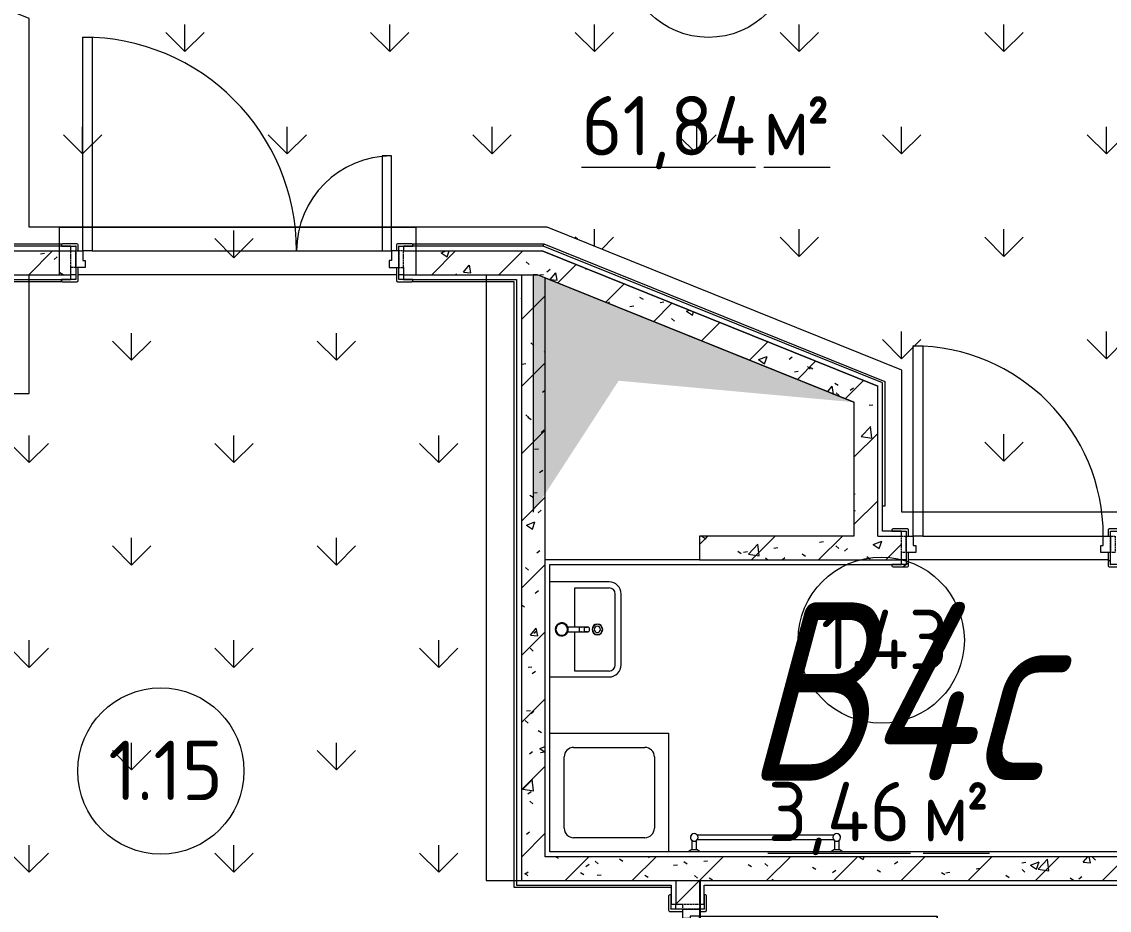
# Model space of a CAD drawing. Header units: millimetres. Extents: x -584918 to 2941280, y 3000189 to 4229862.
# Drawn here: x -426739 to -422160, y 3676099 to 3679839 of the extents above; entities that cross this region are included whole.
import ezdxf

# ---------------------------------------------------------------- set-up
doc = ezdxf.new("R2010")
doc.units = ezdxf.units.MM
doc.linetypes.add('ASVP_Невидимые', pattern=[5, 3, -2])
for name, color, linetype, lineweight in [('Двери', 7, 'Continuous', 0), ('Линии', 7, 'Continuous', 0), ('Марки помещений', 7, 'Continuous', 0), ('Обобщенные модели', 7, 'Continuous', 0), ('Перекрытие', 7, 'Continuous', 0), ('Сантехника', 7, 'Continuous', 0), ('Стены внутренние', 7, 'Continuous', 0), ('Стены несущие', 7, 'Continuous', 0), ('Стены отделка', 7, 'Continuous', 0), ('Узлы', 7, 'Continuous', 0), ('экспертиза ДУ категории', 1, 'Continuous', 0), ('экспертиза условные обозначения', 1, 'Continuous', 0)]:
    doc.layers.add(name, color=color, linetype=linetype, lineweight=lineweight)
doc.styles.add('GOST Common_2', font='', dxfattribs={"height": 500})
doc.styles.add('GOST Common_3', font='', dxfattribs={"width": 0.9, "height": 500})
doc.styles.add('mytext', font='isocpeur.ttf', dxfattribs={"width": 0.8, "oblique": 14.999978})
doc.styles.get('GOST Common_2').set_extended_font_data('GOST Common')
doc.styles.get('GOST Common_3').set_extended_font_data('GOST Common')
pattern_1 = [(45, (-437515.92, 3663725.22), (-141.4214, 141.4214), [])]
pattern_2 = [(50, (-437515.92, 3663725.22), (364.368, -31.8783), [38.1, -419.1]), (355, (-437515.92, 3663725.2), (-70.486, 382.113), [30.48, -335.28]), (100.451, (-437485.56, 3663722.56), (293.885, 350.2334), [32.38, -356.18]), (46.184, (-437515.92, 3663826.8), (542.1585, -84.086), [57.15, -628.65]), (96.636, (-437470.74, 3663819.8), (474.805, 494.855), [48.57, -534.27]), (351.184, (-437515.9, 3663826.8), (474.81, 494.85), [45.72, -502.92]), (21, (-437465.12, 3663801.42), (303.2285, -204.5305), [38.1, -419.1]), (326, (-437465.12, 3663801.4), (123.604, 368.376), [30.48, -335.28]), (71.451, (-437439.86, 3663784.37), (426.834, 163.843), [32.38, -356.18]), (37.5, (-437515.92, 3663725.22), (6.17665, 169.11015), [16.764, -314.452, 16.764, -323.596, -336.55]), (37.5, (-437515.92, 3663725.22), (6.17665, 169.11015), [-671.576, 16.764, -319.786]), (7.5, (-437515.92, 3663725.22), (133.6389, 200.3615), [16.764, -177.292, 16.764, -306.832, -128.27]), (7.5, (-437515.92, 3663725.22), (133.6389, 200.3615), [-517.652, 16.764, -111.506]), (327.5, (-437629.21, 3663725.22), (271.1818, -11.4584), [16.764, -110.236, 16.764, -379.476, -525.78]), (327.5, (-437629.21, 3663725.22), (271.1818, -11.4584), [-523.24, 16.764, -509.016]), (317.5, (-437680, 3663725.22), (296.2585, 50.8528), [16.764, -148.336, 16.764, -246.38, -373.38]), (317.5, (-437680, 3663725.22), (296.2585, 50.8528), [-428.244, 16.764, -356.616])]

# ---------------------------------------------------------------- blocks, each defined once
blk = doc.blocks.new('VK_02_Мойка - Рукомойник-V150-АР Этаж 01')
at = {"layer": 'Сантехника', "color": 253, "true_color": 0xaaaaaa}
for p, q in [((-200, 0), (-200, -249)), ((200, -249), (200, 0)), ((-175, -249), (-175, -105)), ((-175, -105), (-9.9, -105)), ((9.9, -105), (175, -105)), ((175, -105), (175, -249)), ((-149, -275), (149, -275)), ((-149, -300), (149, -300))]:
    blk.add_line(p, q, dxfattribs=at)
for centre, radius, start, end in [((-149, -249), 51, 180, 270), ((-149, -249), 26, 180, 270), ((149, -249), 26, 270, 360), ((149, -249), 51, 270, 360)]:
    blk.add_arc(centre, radius, start, end, dxfattribs=at)
blk = doc.blocks.new('МС_03-03_Смеситель_Однокрановый - МС_03-03_Смеситель_Однокрановый-V151-АР Этаж 01')
at = {"layer": 'Сантехника', "color": 253, "true_color": 0xaaaaaa}
for p, q in [((-10, -24.6), (-10, -74.6)), ((10, -74.6), (10, -24.6)), ((-10, -74.6), (-10, -94.6)), ((-10, -74.6), (-10, -80.8)), ((-10, -83.3), (-10, -98.3)), ((10, -94.6), (10, -74.6)), ((10, -80.8), (10, -74.6)), ((10, -98.3), (10, -83.3)), ((-10, -94.6), (-9.9, -94.6)), ((-10, -108.1), (-10, -109.9)), ((9.9, -94.6), (10, -94.6)), ((10, -109.9), (10, -108.1))]:
    blk.add_line(p, q, dxfattribs=at)
at = {"layer": 'Сантехника', "color": 253, "true_color": 0xaaaaaa, "flags": 128}
for points in [[(-10, -83.3), (-10, -82), (-10, -80.8)], [(-10, -80.8), (-10, -82), (-10, -83.3)], [(10, -80.8), (10, -82), (10, -83.3)], [(10, -83.3), (10, -82), (10, -80.8)], [(10, -94.6), (9.9, -94.6), (9.5, -94.6), (8.9, -94.6), (8.1, -94.6), (7.1, -94.6), (5.9, -94.6), (4.5, -94.6), (3.1, -94.6), (1.6, -94.6), (0, -94.6), (-1.6, -94.6), (-3.1, -94.6), (-4.5, -94.6), (-5.9, -94.6), (-7.1, -94.6), (-8.1, -94.6), (-8.9, -94.6), (-9.5, -94.6), (-9.9, -94.6), (-10, -94.6)], [(-10, -108.1), (-10, -104.4), (-10, -98.3)], [(-10, -98.3), (-10, -104.4), (-10, -108.1)], [(-8.1, -105.7), (-9.1, -107), (-9.8, -108.4), (-10, -109.9)], [(-10, -109.9), (-9.8, -111.5), (-9.1, -112.9), (-8.1, -114.2), (-6.7, -115.3), (-5, -116.2), (-3.1, -116.8), (-1, -117.2), (1, -117.2), (3.1, -116.8), (5, -116.2), (6.7, -115.3), (8.1, -114.2), (9.1, -112.9), (9.8, -111.5), (10, -109.9)], [(10, -109.9), (9.8, -108.4), (9.1, -107)], [(10, -98.3), (10, -104.4), (10, -108.1)], [(10, -108.1), (10, -104.4), (10, -98.3)]]:
    blk.add_lwpolyline(points, dxfattribs=at)
at = {"layer": 'Сантехника', "color": 253, "true_color": 0xaaaaaa}
for radius, start, end in [(27.5, 360, 180), (27.5, 161.977, 180), (27.5, 180, 248.3704), (27.5, 180, 198.023), (27.5, 143.312, 156.6878), (24.5, 360, 180), (24.5, 180, 360), (27.5, 101.9769, 135), (27.5, 83.3119, 96.6877), (27.5, 45, 78.0228), (27.5, 23.3117, 36.6875), (27.5, 0, 18.0226), (27.5, 203.3122, 216.688), (27.5, 225, 248.4991), (27.5, 291.6291, 360), (27.5, 291.5009, 315), (27.5, 323.3125, 336.6883), (27.5, 341.9774, 360)]:
    blk.add_arc((0, 0), radius, start, end, dxfattribs=at)
for points, knots in [([(10, -24.6), (9.8, -24.6), (9.5, -24.6), (9, -24.7), (8.6, -24.8), (8.4, -24.9), (8, -25), (7.4, -25.1), (6.7, -25.3), (6.2, -25.4), (5.9, -25.4), (5.4, -25.5), (4.7, -25.6), (3.7, -25.8), (2.6, -25.9), (0.8, -26), (-0.8, -26), (-2.5, -25.9), (-3.5, -25.8), (-4.4, -25.7), (-5, -25.6), (-5.5, -25.5), (-5.9, -25.4), (-6.2, -25.4), (-6.4, -25.3), (-6.6, -25.3), (-7, -25.2), (-7.5, -25.1), (-8, -25), (-8.3, -24.9), (-8.6, -24.8), (-8.8, -24.8), (-9.1, -24.7), (-9.4, -24.6), (-9.7, -24.6), (-9.9, -24.6), (-10, -24.6)], [-1, -1, -1, -1, -0.958333, -0.916667, -0.895833, -0.885417, -0.875, -0.833333, -0.791667, -0.78125, -0.770833, -0.75, -0.708333, -0.666667, -0.611111, -0.555556, -0.444444, -0.388889, -0.333333, -0.305556, -0.277778, -0.25, -0.236111, -0.222222, -0.215278, -0.208333, -0.194444, -0.166667, -0.138889, -0.125, -0.111111, -0.097222, -0.083333, -0.055556, -0.027778, 0, 0, 0, 0]), ([(-10, -74.6), (-10, -74.6), (-9.9, -74.6), (-9.5, -74.5), (-8.9, -74.5), (-8.1, -74.4), (-7.1, -74.4), (-5.5, -74.3), (-2.2, -74.2), (3.3, -74.2), (7.7, -74.4), (9.7, -74.5), (10, -74.6), (10, -74.6)], [0, 0, 0, 0, 0.05, 0.1, 0.15, 0.2, 0.25, 0.3, 0.4, 0.6, 0.8, 0.9, 1, 1, 1, 1])]:
    blk.add_open_spline(points, degree=3, knots=knots, dxfattribs=at)
blk = doc.blocks.new('МС_03-04_Сифон_Бутылочный - Для умывальника_Гофрированный выпуск_DN1-V152-АР Этаж 01')
at = {"layer": 'Сантехника', "color": 253, "true_color": 0xaaaaaa}
for radius, start, end in [(22.5, 0, 180), (22.5, 180, 0), (21.5, 0, 180), (21.5, 180, 0), (20, 158.285, 164.9916), (13.3, 0, 180), (13.3, 180, 0), (20, 15.0084, 21.715), (20, 195.0084, 201.715), (20, 338.285, 344.9916)]:
    blk.add_arc((0, 0), radius, start, end, dxfattribs=at)
blk = doc.blocks.new('VK_02_Поддон_ПУИ_без крана - VK_02_Поддон_ПУИ_без крана-V188-АР Этаж 01')
at = {"layer": 'Сантехника', "color": 253, "true_color": 0xaaaaaa}
for p, q in [((250, 0), (250, -500)), ((-150, -60), (150, -60)), ((-190, -400), (-190, -100)), ((190, -100), (190, -400)), ((150, -440), (-150, -440)), ((250, -500), (-250, -500))]:
    blk.add_line(p, q, dxfattribs=at)
for centre, start, end in [((-150, -100), 90, 180), ((150, -100), 360, 90), ((-150, -400), 180, 270), ((150, -400), 270, 0)]:
    blk.add_arc(centre, 40, start, end, dxfattribs=at)
blk = doc.blocks.new('VM_Полотенцесушитель_Лесенка_Нижнее подключение - 600х800-V192-АР Этаж 01')
at = {"layer": 'Сантехника', "color": 253, "true_color": 0xaaaaaa}
for p, q in [((-625, 61), (-610, 51)), ((-625, 61), (-610, 51)), ((-625, 61), (-575, 61)), ((-610, 51), (-610, 12.5)), ((-590, 51), (-610, 51)), ((-590, 51), (-575, 61)), ((-590, 12.5), (-590, 51)), ((-25, 61), (-10, 51)), ((-25, 61), (-10, 51)), ((-25, 61), (25, 61)), ((-10, 51), (-10, 12.5)), ((10, 51), (-10, 51)), ((10, 51), (25, 61)), ((10, 12.5), (10, 51)), ((-13.1, 9), (-587.4, 9)), ((-587.4, -9), (-12.6, -9))]:
    blk.add_line(p, q, dxfattribs=at)
for centre, start, end in [((-600, 0), 0, 180), ((-600, 0), 180, 360), ((-600, 0), 180, 210), ((-600, 0), 120.7839, 165), ((-600, 0), 106.4893, 118.6718), ((-600, 0), 92.7447, 101.9703), ((-600, 0), 78.0251, 87.2511), ((-600, 0), 34.4964, 45), ((0, 0), 360, 180), ((0, 0), 180, 360), ((0, 0), 120.7839, 135), ((0, 0), 106.4893, 118.6718), ((0, 0), 78.0251, 87.2511), ((0, 0), 61.3189, 73.5093), ((0, 0), 30, 59.2206), ((-600, 0), 225, 255), ((-600, 0), 285, 325.4733), ((0, 0), 214.4964, 225), ((0, 0), 240, 270), ((0, 0), 315, 345)]:
    blk.add_arc(centre, 16, start, end, dxfattribs=at)
for points, knots in [([(-605.1, 15.2), (-605.8, 14.9), (-606.7, 14.6), (-607.5, 14.1), (-608.1, 13.8), (-608.7, 13.5), (-609.1, 13.2), (-609.3, 13), (-609.5, 12.9), (-609.7, 12.7), (-609.9, 12.6), (-610, 12.5), (-610, 12.5)], [0.6666667, 0.6666667, 0.6666667, 0.6666667, 0.75, 0.7708333, 0.7916667, 0.8333333, 0.875, 0.8854167, 0.8958333, 0.9166667, 0.9583333, 1, 1, 1, 1]), ([(-596.1, 15.5), (-596.3, 15.6), (-596.9, 15.7), (-598.2, 15.9), (-600, 16), (-601.8, 15.9), (-603.1, 15.7), (-603.9, 15.5), (-604, 15.5)], [0.3761212, 0.3761212, 0.3761212, 0.3761212, 0.3888889, 0.4444444, 0.5, 0.5555556, 0.6111111, 0.6301958, 0.6301958, 0.6301958, 0.6301958]), ([(-590.6, 13), (-590.7, 13), (-590.9, 13.2), (-591.3, 13.5), (-591.8, 13.8), (-592.8, 14.3), (-593.9, 14.8), (-594.9, 15.2)], [0.1111111, 0.1111111, 0.1111111, 0.1111111, 0.1388889, 0.1666667, 0.1944444, 0.2222222, 0.3333333, 0.3333333, 0.3333333, 0.3333333]), ([(-5.1, 15.2), (-5.8, 14.9), (-6.7, 14.6), (-7.5, 14.1), (-8.1, 13.8), (-8.7, 13.5), (-9.1, 13.2), (-9.3, 13), (-9.5, 12.9), (-9.7, 12.7), (-9.9, 12.6), (-10, 12.5), (-10, 12.5)], [0.6666667, 0.6666667, 0.6666667, 0.6666667, 0.75, 0.7708333, 0.7916667, 0.8333333, 0.875, 0.8854167, 0.8958333, 0.9166667, 0.9583333, 1, 1, 1, 1]), ([(10, 12.5), (10, 12.5), (9.9, 12.6), (9.6, 12.8), (9.4, 13), (9.1, 13.2), (8.7, 13.5), (8.2, 13.8), (7.2, 14.3), (5.6, 15), (3.5, 15.6), (1.9, 15.9), (0.9, 16), (0.4, 16)], [0, 0, 0, 0, 0.0555556, 0.0833333, 0.1111111, 0.1388889, 0.1666667, 0.1944444, 0.2222222, 0.3333333, 0.3888889, 0.4444444, 0.4884465, 0.4884465, 0.4884465, 0.4884465])]:
    blk.add_open_spline(points, degree=3, knots=knots, dxfattribs=at)
blk.add_open_spline([(-1.8, 15.9), (-2.4, 15.8), (-2.9, 15.7), (-3.5, 15.6)], degree=3, dxfattribs=at)
blk = doc.blocks.new('ВК_Домодедово_rvt-1-АР Этаж 01')
at = {"layer": 'Сантехника', "color": 253, "lineweight": 9, "true_color": 0xaaaaaa}
for name, p, rotation in [('VK_02_Мойка - Рукомойник-V150-АР Этаж 01', (13000.9, 13556.1), 89.99999999999874), ('МС_03-03_Смеситель_Однокрановый - МС_03-03_Смеситель_Однокрановый-V151-АР Этаж 01', (13050.9, 13556.1), 89.99999999999874), ('МС_03-04_Сифон_Бутылочный - Для умывальника_Гофрированный выпуск_DN1-V152-АР Этаж 01', (13200.9, 13556.1), 180), ('VK_02_Поддон_ПУИ_без крана - VK_02_Поддон_ПУИ_без крана-V188-АР Этаж 01', (13000.9, 12869.4), 90.00000000000006), ('VM_Полотенцесушитель_Лесенка_Нижнее подключение - 600х800-V192-АР Этаж 01', (13608.7, 12680.8), 180)]:
    blk.add_blockref(name, p, dxfattribs=dict(at, rotation=rotation))
blk = doc.blocks.new('ASVP_ДверьДеревянная_2 полотна - Межкомнатная 1300х2000h_полотна_ Г Пр _1220 в свету_-7523522-АР Этаж 01')
at = {"layer": 'Двери', "lineweight": 18}
for p, q in [((-650, 950), (-610, 950)), ((-650, 50), (-650, 950)), ((-610, 950), (-610, 50)), ((650, 450), (610, 450)), ((610, 450), (610, 50)), ((650, 50), (650, 450)), ((-680, 50), (-650, 50)), ((-680, -20), (-680, 50)), ((-610, 50), (-650, 50)), ((-650, 50), (-650, 10)), ((610, 50), (650, 50)), ((680, 50), (650, 50)), ((650, 50), (650, 10)), ((680, -20), (680, 50)), ((-650, 10), (-640, 10)), ((-640, 10), (-640, -20)), ((650, 10), (640, 10)), ((640, 10), (640, -20)), ((-640, -20), (-680, -20)), ((640, -20), (680, -20))]:
    blk.add_line(p, q, dxfattribs=at)
at = {"layer": 'Двери', "linetype": 'ASVP_Невидимые', "lineweight": 18}
for p, q in [((-700, 50), (-680, 50)), ((-700, -20), (-700, 50)), ((-680, 50), (-680, -20)), ((700, 50), (680, 50)), ((680, 50), (680, -20)), ((700, -20), (700, 50)), ((-680, -20), (-700, -20)), ((680, -20), (700, -20))]:
    blk.add_line(p, q, dxfattribs=at)
at = {"layer": 'Двери'}
for centre, radius, start, end in [((-650, 50), 900, 360, 90), ((650, 50), 400, 90, 180)]:
    blk.add_arc(centre, radius, start, end, dxfattribs=at)
blk = doc.blocks.new('ASVP_ДверьДеревянная_1 полотно - Санузел 800х2000h_полотно_ Г Пр _750 в свету_-7523510-АР Этаж 01')
at = {"layer": 'Двери', "lineweight": 18}
for p, q in [((-400, 850), (-360, 850)), ((-400, 50), (-400, 850)), ((-360, 850), (-360, 50)), ((-430, 50), (-400, 50)), ((-430, -20), (-430, 50)), ((-360, 50), (-400, 50)), ((-400, 50), (-400, 10)), ((400, 50), (430, 50)), ((400, 10), (400, 50)), ((430, 50), (430, -20)), ((-400, 10), (-390, 10)), ((-390, 10), (-390, -20)), ((390, 10), (400, 10)), ((390, -20), (390, 10)), ((-390, -20), (-430, -20)), ((430, -20), (390, -20))]:
    blk.add_line(p, q, dxfattribs=at)
at = {"layer": 'Двери', "linetype": 'ASVP_Невидимые', "lineweight": 18}
for p, q in [((-450, 50), (-430, 50)), ((-450, -20), (-450, 50)), ((-430, 50), (-430, -20)), ((430, 50), (450, 50)), ((430, -20), (430, 50)), ((450, 50), (450, -20)), ((-430, -20), (-450, -20)), ((450, -20), (430, -20))]:
    blk.add_line(p, q, dxfattribs=at)
at = {"layer": 'Двери'}
blk.add_arc((-400, 50), 800, 0, 90, dxfattribs=at)
blk = doc.blocks.new('ASVP_НАЛИЧНИК МДФ_Двери - Наличник дверной МДФ-V81-АР Этаж 01')
at = {"layer": 'Обобщенные модели'}
h = blk.add_hatch(dxfattribs=at)
h.set_pattern_fill('FP_36', color=256, style=0, pattern_type=2)
h.set_pattern_definition([(216.87, (-14764.3, -13412.83), (1249.4985, 833.00223), [208.25, -1874.25]), (206.565, (-14514.4, -13537.78), (-416.5007, -416.5004), [465.661, -465.661]), (198.435, (-14514.4, -13746.03), (-832.9995, -416.50086), [263.418, -1053.671])])
h.paths.add_polyline_path([(-430, -10), (-425, -10), (-421.5, -8.5), (-420, -5), (-420, 50), (-430, 50), (-431, 0), (-490, -1), (-490, -5), (-488.5, -8.5), (-485, -10), (-431, -10)])
h.paths.add_polyline_path([(485, -10), (488.5, -8.5), (490, -5), (490, 0), (430, 0), (430, 50), (420, 50), (420, -5), (421.5, -8.5), (425, -10), (450, -10)])
for p, q in [((-430, 50), (-430, -1)), ((-420, -5), (-420, 50)), ((420, 50), (420, -5)), ((430, -1), (430, 50)), ((-431, 0), (-490, 0)), ((-490, 0), (-490, -5)), ((-431, -1), (-431, 0)), ((490, 0), (431, 0)), ((431, 0), (431, -1)), ((490, -5), (490, 0)), ((-485, -10), (-425, -10)), ((-430, -1), (-431, -1)), ((425, -10), (485, -10)), ((431, -1), (430, -1))]:
    blk.add_line(p, q, dxfattribs=at)
for centre, start, end in [((-485, -5), 180, 270), ((-425, -5), 270, 360), ((425, -5), 180, 270), ((485, -5), 270, 360)]:
    blk.add_arc(centre, 5, start, end, dxfattribs=at)
blk = doc.blocks.new('ASVP_НАЛИЧНИК МДФ_Двери - Наличник дверной МДФ-V82-АР Этаж 01')
at = {"layer": 'Обобщенные модели'}
h = blk.add_hatch(dxfattribs=at)
h.set_pattern_fill('FP_37', color=256, style=0, pattern_type=2)
h.set_pattern_definition([(36.87, (14764.3, 13552.83), (-1249.4985, -833.00223), [208.25, -1874.25]), (26.565, (14514.4, 13677.78), (416.5007, 416.5004), [465.661, -465.661]), (18.435, (14514.4, 13886.03), (832.9995, 416.50086), [263.418, -1053.671])])
h.paths.add_polyline_path([(430, 20), (420, 20), (420, -5), (421.5, -8.5), (425, -10), (485, -10), (488.5, -8.5), (490, -5), (490, 0), (430, 0)])
h.paths.add_polyline_path([(-420, 20), (-430, 20), (-431, 0), (-490, -1), (-490, -5), (-488.5, -8.5), (-485, -10), (-425, -10), (-421.5, -8.5), (-420, -2), (-420, 0)])
for p, q in [((-431, 0), (-490, 0)), ((-490, 0), (-490, -5)), ((-431, -1), (-431, 0)), ((-430, 20), (-430, -1)), ((-420, -5), (-420, 20)), ((420, 20), (420, -5)), ((430, -1), (430, 20)), ((490, 0), (431, 0)), ((431, 0), (431, -1)), ((490, -5), (490, 0)), ((-485, -10), (-425, -10)), ((-430, -1), (-431, -1)), ((425, -10), (485, -10)), ((431, -1), (430, -1))]:
    blk.add_line(p, q, dxfattribs=at)
for centre, start, end in [((-485, -5), 180, 270), ((-425, -5), 270, 360), ((425, -5), 180, 270), ((485, -5), 270, 360)]:
    blk.add_arc(centre, 5, start, end, dxfattribs=at)
blk = doc.blocks.new('ASVP_ДверьДеревянная_1 полотно - Входная_внутр_ 1000х2000h_полотно_ Г Пр _950 в свету_-7521749-АР Этаж 01')
at = {"layer": 'Двери', "lineweight": 18}
for p, q in [((-500, 1050), (-460, 1050)), ((-500, 50), (-500, 1050)), ((-460, 1050), (-460, 50)), ((-530, 50), (-500, 50)), ((-530, -20), (-530, 50)), ((-460, 50), (-500, 50)), ((-500, 50), (-500, 10)), ((500, 50), (530, 50)), ((500, 10), (500, 50)), ((530, 50), (530, -20)), ((-500, 10), (-490, 10)), ((-490, 10), (-490, -20)), ((490, 10), (500, 10)), ((490, -20), (490, 10)), ((-490, -20), (-530, -20)), ((530, -20), (490, -20))]:
    blk.add_line(p, q, dxfattribs=at)
at = {"layer": 'Двери', "linetype": 'ASVP_Невидимые', "lineweight": 18}
for p, q in [((-550, 50), (-530, 50)), ((-550, -20), (-550, 50)), ((-530, 50), (-530, -20)), ((530, 50), (550, 50)), ((530, -20), (530, 50)), ((550, 50), (550, -20)), ((-530, -20), (-550, -20)), ((550, -20), (530, -20))]:
    blk.add_line(p, q, dxfattribs=at)
at = {"layer": 'Двери'}
blk.add_arc((-500, 50), 1000, 0, 90, dxfattribs=at)
blk = doc.blocks.new('ASVP_НАЛИЧНИК МДФ_Двери - Наличник дверной МДФ-V83-АР Этаж 01')
at = {"layer": 'Обобщенные модели'}
for p, q in [((-530, 50), (-530, -1)), ((-520, -5), (-520, 50)), ((520, 50), (520, -5)), ((530, -1), (530, 50)), ((-531, 0), (-590, 0)), ((-590, 0), (-590, -5)), ((-531, -1), (-531, 0)), ((590, 0), (531, 0)), ((531, 0), (531, -1)), ((590, -5), (590, 0)), ((-585, -10), (-525, -10)), ((-530, -1), (-531, -1)), ((525, -10), (585, -10)), ((531, -1), (530, -1))]:
    blk.add_line(p, q, dxfattribs=at)
for centre, start, end in [((-585, -5), 180, 270), ((-525, -5), 270, 360), ((525, -5), 180, 270), ((585, -5), 270, 360)]:
    blk.add_arc(centre, 5, start, end, dxfattribs=at)
blk = doc.blocks.new('ASVP_НАЛИЧНИК МДФ_Двери - Наличник дверной МДФ-V84-АР Этаж 01')
at = {"layer": 'Обобщенные модели'}
h = blk.add_hatch(dxfattribs=at)
h.set_pattern_fill('FP_38', color=256, style=0, pattern_type=2)
h.set_pattern_definition([(126.87, (-11432.57, 13484.3), (833.00223, -1249.4985), [208.25, -1874.25]), (116.565, (-11557.52, 13234.4), (-416.5004, 416.5007), [465.661, -465.661]), (108.435, (-11765.77, 13234.4), (-416.5009, 832.9995), [263.418, -1053.671])])
h.paths.add_polyline_path([(-590, -1), (-590, -5), (-588.5, -8.5), (-585, -10), (-525, -10), (-521.5, -8.5), (-520, -3.1), (-520, 20), (-530, 20), (-531, 0), (-590, 0)])
h.paths.add_polyline_path([(520, -1), (520, -5), (521.5, -8.5), (525, -10), (585, -10), (588.5, -8.5), (590, -5), (590, 0), (530, 0), (530, 20), (520, 20), (520, 0)])
for p, q in [((-531, 0), (-590, 0)), ((-590, 0), (-590, -5)), ((-531, -1), (-531, 0)), ((-530, 20), (-530, -1)), ((-520, -5), (-520, 20)), ((520, 20), (520, -5)), ((530, -1), (530, 20)), ((590, 0), (531, 0)), ((531, 0), (531, -1)), ((590, -5), (590, 0)), ((-585, -10), (-525, -10)), ((-530, -1), (-531, -1)), ((525, -10), (585, -10)), ((531, -1), (530, -1))]:
    blk.add_line(p, q, dxfattribs=at)
for centre, start, end in [((-585, -5), 180, 270), ((-525, -5), 270, 360), ((525, -5), 180, 270), ((585, -5), 270, 360)]:
    blk.add_arc(centre, 5, start, end, dxfattribs=at)
blk = doc.blocks.new('ASVP_НАЛИЧНИК МДФ_Двери - Наличник дверной МДФ-7523534-АР Этаж 01')
at = {"layer": 'Обобщенные модели'}
for p, q in [((-680, 50), (-680, -1)), ((-670, -5), (-670, 50)), ((670, 50), (670, -5)), ((680, -1), (680, 50)), ((-681, 0), (-740, 0)), ((-740, 0), (-740, -5)), ((-681, -1), (-681, 0)), ((740, 0), (681, 0)), ((681, 0), (681, -1)), ((740, -5), (740, 0)), ((-735, -10), (-675, -10)), ((-680, -1), (-681, -1)), ((675, -10), (735, -10)), ((681, -1), (680, -1))]:
    blk.add_line(p, q, dxfattribs=at)
for centre, start, end in [((-735, -5), 180, 270), ((-675, -5), 270, 360), ((675, -5), 180, 270), ((735, -5), 270, 360)]:
    blk.add_arc(centre, 5, start, end, dxfattribs=at)
blk = doc.blocks.new('ASVP_НАЛИЧНИК МДФ_Двери - Наличник дверной МДФ-V88-АР Этаж 01')
at = {"layer": 'Обобщенные модели'}
for p, q in [((-681, 0), (-740, 0)), ((-740, 0), (-740, -5)), ((-681, -1), (-681, 0)), ((-680, 20), (-680, -1)), ((-670, -5), (-670, 20)), ((670, 20), (670, -5)), ((680, -1), (680, 20)), ((740, 0), (681, 0)), ((681, 0), (681, -1)), ((740, -5), (740, 0)), ((-735, -10), (-675, -10)), ((-680, -1), (-681, -1)), ((675, -10), (735, -10)), ((681, -1), (680, -1))]:
    blk.add_line(p, q, dxfattribs=at)
for centre, start, end in [((-735, -5), 180, 270), ((-675, -5), 270, 360), ((675, -5), 180, 270), ((735, -5), 270, 360)]:
    blk.add_arc(centre, 5, start, end, dxfattribs=at)
blk = doc.blocks.new('ASVP_Марка_Помещение_ДваЗначения - Номер Площадь-685795-АР Этаж 01')
at = {"layer": 'Марки помещений'}
blk.add_circle((0, 0), 3.5, dxfattribs=at)

msp = doc.modelspace()

# ---------------------------------------------------------------- hatches: boundary and pattern name
at = {"layer": 'Стены внутренние'}
h = msp.add_hatch(dxfattribs=at)
h.set_pattern_fill('FP_1', color=256, style=0, pattern_type=2)
h.set_pattern_definition(pattern_1)
h.paths.add_polyline_path([(-424919.212, 3678774.55), (-424567.196, 3678774.55), (-424815.344, 3678874.55), (-425131.461, 3678874.55), (-425131.461, 3678774.55)])
h.paths.add_polyline_path([(-426531.461, 3678774.55), (-426531.461, 3678874.55), (-426810.201, 3678874.55), (-426810.201, 3678774.55), (-426785.582, 3678774.55)])
h = msp.add_hatch(dxfattribs=at)
h.set_pattern_fill('FP_2', color=256, style=0, pattern_type=2)
h.set_pattern_definition(pattern_2)
h.paths.add_polyline_path([(-424919.212, 3678774.55), (-424567.196, 3678774.55), (-424815.344, 3678874.55), (-425131.461, 3678874.55), (-425131.461, 3678774.55)])
h.paths.add_polyline_path([(-426531.461, 3678774.55), (-426531.461, 3678874.55), (-426810.201, 3678874.55), (-426810.201, 3678774.55), (-426785.582, 3678774.55)])
h = msp.add_hatch(dxfattribs=at)
h.set_pattern_fill('FP_1', color=256, style=0, pattern_type=2)
h.set_pattern_definition(pattern_1)
h.paths.add_polyline_path([(-423235.026, 3678237.705), (-423235.026, 3678345.52), (-424547.804, 3678874.55), (-424815.344, 3678874.55), (-423402.565, 3678305.221)])
h = msp.add_hatch(dxfattribs=at)
h.set_pattern_fill('FP_2', color=256, style=0, pattern_type=2)
h.set_pattern_definition(pattern_2)
h.paths.add_polyline_path([(-423235.026, 3678237.705), (-423235.026, 3678345.52), (-424547.804, 3678874.55), (-424815.344, 3678874.55), (-423402.565, 3678305.221)])
h = msp.add_hatch(dxfattribs=at)
h.set_pattern_fill('FP_1', color=256, style=0, pattern_type=2)
h.set_pattern_definition(pattern_1)
h.paths.add_polyline_path([(-424536.652, 3676224.55), (-424535.026, 3676224.55), (-424535.026, 3678761.586), (-424567.196, 3678774.55), (-424635.026, 3678774.55), (-424635.026, 3676224.55), (-424585.026, 3676224.55)])
h = msp.add_hatch(dxfattribs=at)
h.set_pattern_fill('FP_2', color=256, style=0, pattern_type=2)
h.set_pattern_definition(pattern_2)
h.paths.add_polyline_path([(-424536.652, 3676224.55), (-424535.026, 3676224.55), (-424535.026, 3678761.586), (-424567.196, 3678774.55), (-424635.026, 3678774.55), (-424635.026, 3676224.55), (-424585.026, 3676224.55)])
h = msp.add_hatch(dxfattribs=at)
h.set_pattern_fill('FP_1', color=256, style=0, pattern_type=2)
h.set_pattern_definition(pattern_1)
h.paths.add_polyline_path([(-423135.026, 3677674.55), (-423135.026, 3678305.221), (-423235.026, 3678345.52), (-423235.026, 3677674.55)])
h = msp.add_hatch(dxfattribs=at)
h.set_pattern_fill('FP_2', color=256, style=0, pattern_type=2)
h.set_pattern_definition(pattern_2)
h.paths.add_polyline_path([(-423135.026, 3677674.55), (-423135.026, 3678305.221), (-423235.026, 3678345.52), (-423235.026, 3677674.55)])
h = msp.add_hatch(dxfattribs=at)
h.set_pattern_fill('FP_1', color=256, style=0, pattern_type=2)
h.set_pattern_definition(pattern_1)
h.paths.add_polyline_path([(-421655.026, 3677574.55), (-421589.418, 3677574.55), (-421837.566, 3677674.55), (-422135.026, 3677674.55), (-422135.026, 3677574.55), (-421685.026, 3677574.55)])
h.paths.add_polyline_path([(-423135.026, 3677574.55), (-423035.026, 3677574.55), (-423035.026, 3677674.55), (-423885.026, 3677674.55), (-423885.026, 3677574.55), (-423519.435, 3677574.55)])
h = msp.add_hatch(dxfattribs=at)
h.set_pattern_fill('FP_2', color=256, style=0, pattern_type=2)
h.set_pattern_definition(pattern_2)
h.paths.add_polyline_path([(-421655.026, 3677574.55), (-421589.418, 3677574.55), (-421837.566, 3677674.55), (-422135.026, 3677674.55), (-422135.026, 3677574.55), (-421685.026, 3677574.55)])
h.paths.add_polyline_path([(-423135.026, 3677574.55), (-423035.026, 3677574.55), (-423035.026, 3677674.55), (-423885.026, 3677674.55), (-423885.026, 3677574.55), (-423519.435, 3677574.55)])
h = msp.add_hatch(dxfattribs=at)
h.set_pattern_fill('FP_1', color=256, style=0, pattern_type=2)
h.set_pattern_definition(pattern_1)
h.paths.add_polyline_path([(-421685.026, 3676224.55), (-421635.026, 3676224.55), (-421635.026, 3676324.55), (-424535.026, 3676324.55), (-424535.026, 3676224.55), (-423519.435, 3676224.55)])
h = msp.add_hatch(dxfattribs=at)
h.set_pattern_fill('FP_2', color=256, style=0, pattern_type=2)
h.set_pattern_definition(pattern_2)
h.paths.add_polyline_path([(-421685.026, 3676224.55), (-421635.026, 3676224.55), (-421635.026, 3676324.55), (-424535.026, 3676324.55), (-424535.026, 3676224.55), (-423519.435, 3676224.55)])
h = msp.add_hatch(dxfattribs=at)
h.set_pattern_fill('FP_1', color=256, style=0, pattern_type=2)
h.set_pattern_definition(pattern_1)
h.paths.add_polyline_path([(-423885.026, 3674874.55), (-423885.026, 3675024.287), (-423985.026, 3675024.287), (-423985.026, 3674874.55)])
h.paths.add_polyline_path([(-423885.026, 3676124.287), (-423885.026, 3676224.55), (-423985.026, 3676224.55), (-423985.026, 3676124.287), (-423955.026, 3676124.287)])
h = msp.add_hatch(dxfattribs=at)
h.set_pattern_fill('FP_2', color=256, style=0, pattern_type=2)
h.set_pattern_definition(pattern_2)
h.paths.add_polyline_path([(-423885.026, 3674874.55), (-423885.026, 3675024.287), (-423985.026, 3675024.287), (-423985.026, 3674874.55)])
h.paths.add_polyline_path([(-423885.026, 3676124.287), (-423885.026, 3676224.55), (-423985.026, 3676224.55), (-423985.026, 3676124.287), (-423955.026, 3676124.287)])
at = {"layer": 'Узлы'}
h = msp.add_hatch(color=256, dxfattribs=at)
h.paths.add_polyline_path([(-418285.026, 3673474.55), (-418175.026, 3673665.076), (-417785.026, 3673774.55), (-418285.026, 3673774.55), (-418285.026, 3673665.076)])
h.paths.add_polyline_path([(-418285.026, 3673974.55), (-418078.059, 3675943.703), (-417785.026, 3676041.437), (-418285.026, 3676242.929), (-418285.026, 3674884.92)])
h.paths.add_polyline_path([(-424585.026, 3677774.55), (-424225.564, 3678328.073), (-423235.026, 3678237.705), (-424567.196, 3678774.55), (-424585.026, 3678774.55), (-424585.026, 3677776.106)])
h.paths.add_polyline_path([(-428635.026, 3678474.55), (-428485.896, 3678687.53), (-426910.201, 3678774.55), (-428635.026, 3678774.55), (-428635.026, 3678498.903)])
h.paths.add_polyline_path([(-427335.026, 3678874.55), (-427168.696, 3679657.068), (-426910.201, 3679718.746), (-427335.026, 3679889.944), (-427335.026, 3679074.55)])
h.paths.add_polyline_path([(-428635.026, 3678874.55), (-428497.367, 3679071.147), (-427535.026, 3679174.55), (-428635.026, 3679174.55), (-428635.026, 3679071.147)])
h.paths.add_polyline_path([(-419588.29, 3679247.859), (-418239.214, 3682357.869), (-418094.569, 3682419.42), (-418280.073, 3682494.175), (-419573.227, 3679285.237)])
h.paths.add_polyline_path([(-428635.026, 3679374.55), (-428335.026, 3679938.768), (-427535.026, 3679970.541), (-428635.026, 3680413.825), (-428635.026, 3679938.768)])
h.paths.add_polyline_path([(-417423.156, 3683550.439), (-416497.322, 3684476.273), (-415044.14, 3684370.671), (-416806.426, 3685080.846), (-417422.933, 3683550.993)])
h.paths.add_polyline_path([(-428729.889, 3684387.283), (-428072.883, 3685259.159), (-427409.212, 3685256.659), (-428243.979, 3685593.058), (-428636.445, 3684619.163)])
h.paths.add_polyline_path([(-436523.816, 3686449.974), (-438100.598, 3687085.394), (-438231.42, 3686760.762), (-438006.253, 3686890.762), (-436584.02, 3686467.875)])
h.paths.add_polyline_path([(-429115.294, 3691216.314), (-428813.996, 3691717.757), (-428673.822, 3691749.983), (-428868.601, 3691828.476), (-429100.231, 3691253.692)])
h.paths.add_polyline_path([(-442914.698, 3692529.376), (-441873.323, 3693372.665), (-439774.977, 3693096.962), (-442279.278, 3694106.158), (-442909.452, 3692542.394)])
h.paths.add_polyline_path([(-443563.961, 3692791.019), (-442831.205, 3694112.947), (-442464.782, 3694180.913), (-442928.542, 3694367.802), (-443533.836, 3692865.775)])
h.paths.add_polyline_path([(-431752.631, 3693206.326), (-431344.04, 3694008.232), (-431193.351, 3694059.09), (-431378.855, 3694133.845), (-431696.565, 3693345.454)])
h.paths.add_polyline_path([(-427823.827, 3697337.246), (-429771.617, 3698122.177), (-430070.638, 3697380.161), (-429553.834, 3697755.642), (-428067.474, 3697396.171)])
at = {"layer": 'экспертиза условные обозначения'}
h = msp.add_hatch(dxfattribs=at)
h.set_pattern_fill('GRASS', color=3, scale=24)
h.set_pattern_definition([(90, (-478209.37, 3564622.25), (-431.0523, 431.0523), [114.3, -747.8046]), (45, (-478209.37, 3564622.25), (-431.0523, 431.0523), [114.3, -495.3]), (135, (-478209.37, 3564622.25), (-431.0523, -431.0523), [114.3, -495.3])])
edge = h.paths.add_edge_path()
edge.add_line((-438292.262, 3686569.652), (-430259.503, 3683333.416))
edge.add_line((-430259.503, 3683333.416), (-428543.593, 3682641.93))
edge.add_line((-428543.593, 3682641.93), (-415272.751, 3677293.979))
edge.add_line((-415272.751, 3677293.979), (-415982.926, 3675531.693))
edge.add_line((-415982.926, 3675531.693), (-415982.926, 3673474.55))
edge.add_line((-415982.926, 3673474.55), (-417482.926, 3673474.55))
edge.add_line((-417482.926, 3673474.55), (-417482.926, 3676136.17))
edge.add_line((-417482.926, 3676136.17), (-421682.926, 3677828.708))
edge.add_line((-421682.926, 3677828.708), (-421682.926, 3677774.55))
edge.add_line((-421682.926, 3677774.55), (-423032.926, 3677774.55))
edge.add_line((-423032.926, 3677774.55), (-423032.926, 3678372.737))
edge.add_line((-423032.926, 3678372.737), (-424526.313, 3678974.55))
edge.add_line((-424526.313, 3678974.55), (-426708.102, 3678974.55))
edge.add_line((-426708.102, 3678974.55), (-426708.102, 3679852.235))
edge.add_line((-426708.102, 3679852.235), (-428273.224, 3680482.499))
edge.add_line((-428273.224, 3680482.499), (-430623.41, 3681425.916))
edge.add_arc((-430932.926, 3680370.36), 1100, 73.65753, 174.564886)
edge.add_line((-432027.98, 3680474.55), (-434782.926, 3680474.55))
edge.add_line((-434782.926, 3680474.55), (-434782.926, 3683107.812))
edge.add_line((-434782.926, 3683107.812), (-439002.437, 3684807.366))
edge.add_line((-439002.437, 3684807.366), (-438292.262, 3686569.652))
h = msp.add_hatch(dxfattribs=at)
h.set_pattern_fill('GRASS', color=6, scale=24)
h.set_pattern_definition([(90, (-437914.9, 3559874.7), (-431.0523, 431.0523), [114.3, -747.8046]), (45, (-437914.9, 3559874.7), (-431.0523, 431.0523), [114.3, -495.3]), (135, (-437914.9, 3559874.7), (-431.0523, -431.0523), [114.3, -495.3])])
h.paths.add_polyline_path([(-426579.361, 3678774.55), (-426579.361, 3678974.55), (-425079.361, 3678974.55), (-425079.361, 3678774.55), (-424782.926, 3678774.55), (-424782.926, 3676224.55), (-423882.926, 3676224.55), (-423882.926, 3674874.55), (-424782.926, 3674874.55), (-424782.926, 3673874.55), (-428132.926, 3673874.55), (-428132.926, 3678274.55), (-426708.102, 3678274.55), (-426708.102, 3678774.55)])

# ---------------------------------------------------------------- linework, layer by layer
at = {"layer": 'Линии'}
for p, q in [((-424567.196, 3678774.55), (-424585.026, 3678774.55)), ((-424585.026, 3678774.55), (-424585.026, 3677774.55)), ((-423235.026, 3678237.705), (-424567.196, 3678774.55))]:
    msp.add_line(p, q, dxfattribs=at)
at = {"layer": 'Перекрытие'}
for p, q in [((-426441.461, 3678874.55), (-425221.461, 3678874.55)), ((-426511.461, 3678774.55), (-426531.461, 3678774.55)), ((-425161.461, 3678774.55), (-426501.461, 3678774.55)), ((-425131.461, 3678774.55), (-425151.461, 3678774.55)), ((-422945.026, 3677674.55), (-422185.026, 3677674.55)), ((-423015.026, 3677574.55), (-423035.026, 3677574.55)), ((-422165.026, 3677574.55), (-423005.026, 3677574.55)), ((-423985.026, 3676104.287), (-423985.026, 3676124.287))]:
    msp.add_line(p, q, dxfattribs=at)
at = {"layer": 'Стены внутренние'}
for p, q in [((-426780.201, 3678904.55), (-426571.461, 3678904.55)), ((-426571.461, 3678904.55), (-426571.461, 3678899.55)), ((-425091.461, 3678904.55), (-424542.956, 3678904.55)), ((-425091.461, 3678904.55), (-425091.461, 3678899.55)), ((-424541.087, 3678904.188), (-424544.825, 3678894.912)), ((-424542.956, 3678904.55), (-424542.956, 3678894.55)), ((-424541.087, 3678904.188), (-423105.026, 3678325.476)), ((-426571.461, 3678744.55), (-426780.201, 3678744.55)), ((-426571.461, 3678744.55), (-426571.461, 3678749.55)), ((-425091.461, 3678744.55), (-425091.461, 3678749.55)), ((-424665.026, 3678744.55), (-425091.461, 3678744.55)), ((-424665.026, 3676194.55), (-424665.026, 3678744.55)), ((-423105.026, 3678325.476), (-423105.026, 3677799.55)), ((-423105.026, 3677799.55), (-423115.026, 3677799.55)), ((-424005.026, 3676194.55), (-424665.026, 3676194.55))]:
    msp.add_line(p, q, dxfattribs=at)
at = {"layer": 'Стены несущие'}
for p, q in [((-426810.201, 3678874.55), (-426531.461, 3678874.55)), ((-425131.461, 3678874.55), (-424547.804, 3678874.55)), ((-423135.026, 3678305.221), (-424547.804, 3678874.55)), ((-426810.201, 3678774.55), (-426531.461, 3678774.55)), ((-426531.461, 3678774.55), (-426531.461, 3678804.55)), ((-425131.461, 3678804.55), (-425131.461, 3678774.55)), ((-425131.461, 3678774.55), (-424567.196, 3678774.55)), ((-424635.026, 3678774.55), (-424635.026, 3676224.55)), ((-424535.026, 3678761.586), (-423235.026, 3678237.705)), ((-424535.026, 3676324.55), (-424535.026, 3678761.586)), ((-423135.026, 3677674.55), (-423135.026, 3678305.221)), ((-423235.026, 3678237.705), (-423235.026, 3677674.55)), ((-423235.026, 3677674.55), (-423885.026, 3677674.55)), ((-423885.026, 3677674.55), (-423885.026, 3677574.55)), ((-423135.026, 3677674.55), (-423035.026, 3677674.55)), ((-423035.026, 3677574.55), (-423035.026, 3677604.55)), ((-423885.026, 3677574.55), (-423035.026, 3677574.55)), ((-421635.026, 3676324.55), (-424535.026, 3676324.55)), ((-424635.026, 3676224.55), (-423985.026, 3676224.55)), ((-423985.026, 3676224.55), (-423985.026, 3676124.287)), ((-423885.026, 3676224.55), (-421635.026, 3676224.55)), ((-423885.026, 3676224.55), (-423885.026, 3676124.287)), ((-423985.026, 3676124.287), (-423955.026, 3676124.287))]:
    msp.add_line(p, q, dxfattribs=at)
at = {"layer": 'Стены отделка'}
for p, q in [((-426531.461, 3678894.55), (-426790.201, 3678894.55)), ((-426531.461, 3678874.55), (-426531.461, 3678894.55)), ((-424543.926, 3678894.55), (-425131.461, 3678894.55)), ((-425131.461, 3678894.55), (-425131.461, 3678874.55)), ((-424547.804, 3678874.55), (-423135.026, 3678305.221)), ((-423115.026, 3678318.725), (-424543.926, 3678894.55)), ((-426531.461, 3678754.55), (-426531.461, 3678774.55)), ((-425131.461, 3678774.55), (-425131.461, 3678754.55)), ((-426790.201, 3678754.55), (-426531.461, 3678754.55)), ((-425131.461, 3678754.55), (-424655.026, 3678754.55)), ((-424655.026, 3678754.55), (-424655.026, 3676204.55)), ((-423115.026, 3677694.55), (-423115.026, 3678318.725)), ((-423035.026, 3677694.55), (-423115.026, 3677694.55)), ((-423035.026, 3677674.55), (-423035.026, 3677694.55)), ((-423885.026, 3677574.55), (-424535.026, 3677574.55)), ((-424515.026, 3677554.55), (-423035.026, 3677554.55)), ((-424515.026, 3676344.55), (-424515.026, 3677554.55)), ((-423035.026, 3677554.55), (-423035.026, 3677574.55)), ((-421655.026, 3676344.55), (-424515.026, 3676344.55)), ((-423885.026, 3676224.55), (-423885.026, 3676224.55)), ((-424655.026, 3676204.55), (-424005.026, 3676204.55)), ((-424005.026, 3676204.55), (-424005.026, 3676124.287)), ((-423865.026, 3676204.55), (-421655.026, 3676204.55)), ((-423865.026, 3676124.287), (-423865.026, 3676204.55)), ((-424005.026, 3676124.287), (-423985.026, 3676124.287)), ((-423885.026, 3676124.287), (-423865.026, 3676124.287))]:
    msp.add_line(p, q, dxfattribs=at)
at = {"layer": 'экспертиза условные обозначения', "color": 3}
msp.add_lwpolyline([(-438292.262, 3686569.652), (-430259.503, 3683333.416), (-428543.593, 3682641.93), (-415272.751, 3677293.979), (-415982.926, 3675531.693), (-415982.926, 3673474.55), (-417482.926, 3673474.55), (-417482.926, 3676136.17), (-421682.926, 3677828.708), (-421682.926, 3677774.55), (-423032.926, 3677774.55), (-423032.926, 3678372.737), (-424526.313, 3678974.55), (-426708.102, 3678974.55), (-426708.102, 3679852.235), (-428273.224, 3680482.499), (-430623.41, 3681425.916, 0.47113656), (-432027.98, 3680474.55), (-434782.926, 3680474.55), (-434782.926, 3683107.812), (-439002.437, 3684807.366), (-438292.262, 3686569.652)], format="xyb", dxfattribs=at)
at = {"layer": 'экспертиза условные обозначения', "color": 6}
msp.add_lwpolyline([(-426579.361, 3678774.55), (-426579.361, 3678974.55), (-425079.361, 3678974.55), (-425079.361, 3678774.55), (-424782.926, 3678774.55), (-424782.926, 3676224.55), (-423882.926, 3676224.55), (-423882.926, 3674874.55), (-424782.926, 3674874.55), (-424782.926, 3673874.55), (-428132.926, 3673874.55), (-428132.926, 3678274.55), (-426708.102, 3678274.55), (-426708.102, 3678774.55), (-426579.361, 3678774.55)], dxfattribs=at)

# ---------------------------------------------------------------- block references
msp.add_blockref('ВК_Домодедово_rvt-1-АР Этаж 01', (-437515.924, 3663725.217))
at = {"layer": 'Двери'}
for name, p in [('ASVP_ДверьДеревянная_2 полотна - Межкомнатная 1300х2000h_полотна_ Г Пр _1220 в свету_-7523522-АР Этаж 01', (-425831.461, 3678824.55)), ('ASVP_ДверьДеревянная_1 полотно - Санузел 800х2000h_полотно_ Г Пр _750 в свету_-7523510-АР Этаж 01', (-422585.026, 3677624.55))]:
    msp.add_blockref(name, p, dxfattribs=at)
at = {"layer": 'Двери', "rotation": 269.9999999999999}
msp.add_blockref('ASVP_ДверьДеревянная_1 полотно - Входная_внутр_ 1000х2000h_полотно_ Г Пр _950 в свету_-7521749-АР Этаж 01', (-423935.026, 3675574.287), dxfattribs=at)
at = {"layer": 'Марки помещений', "xscale": 99.99999999999993, "yscale": 99.99999999999993, "zscale": 99.99999999999993}
for p in [(-423847.523, 3680123.253), (-423120.152, 3677236.05), (-426153.185, 3676685.227)]:
    msp.add_blockref('ASVP_Марка_Помещение_ДваЗначения - Номер Площадь-685795-АР Этаж 01', p, dxfattribs=at)
at = {"layer": 'Обобщенные модели'}
for name, p, rotation in [('ASVP_НАЛИЧНИК МДФ_Двери - Наличник дверной МДФ-V88-АР Этаж 01', (-425831.461, 3678894.55), 180), ('ASVP_НАЛИЧНИК МДФ_Двери - Наличник дверной МДФ-V82-АР Этаж 01', (-422585.026, 3677694.55), 180), ('ASVP_НАЛИЧНИК МДФ_Двери - Наличник дверной МДФ-V83-АР Этаж 01', (-424005.026, 3675574.287), 269.9999999999999), ('ASVP_НАЛИЧНИК МДФ_Двери - Наличник дверной МДФ-V84-АР Этаж 01', (-423865.026, 3675574.287), 89.99999999999967)]:
    msp.add_blockref(name, p, dxfattribs=dict(at, rotation=rotation))
for name, p in [('ASVP_НАЛИЧНИК МДФ_Двери - Наличник дверной МДФ-7523534-АР Этаж 01', (-425831.461, 3678754.55)), ('ASVP_НАЛИЧНИК МДФ_Двери - Наличник дверной МДФ-V81-АР Этаж 01', (-422585.026, 3677554.55))]:
    msp.add_blockref(name, p, dxfattribs=at)

# ---------------------------------------------------------------- texts
at = {"layer": 'Марки помещений', "char_height": 250, "attachment_point": 1}
for s, insert, width, style in [('\\L61,84 ', (-424382.117, 3679526.448), 930.75919, 'GOST Common_2'), ('\\L\\fGOST Common|b0|i0|c238|p34|;\\W.9;\\L²', (-423435.57, 3679526.448), 165.94931, 'GOST Common_3'), ('\\L\\fGOST Common|b0|i0|c204|p34|;\\W.9;\\Lм', (-423614.164, 3679526.448), 216.45562, 'GOST Common_2'), ('1.43', (-423373.959, 3677363.775), 627.72131, 'GOST Common_2'), ('1.15', (-426374.143, 3676812.952), 548.35425, 'GOST Common_2'), ('\\L3,46 ', (-423598.045, 3676639.245), 793.67062, 'GOST Common_2'), ('\\L\\fGOST Common|b0|i0|c238|p34|;\\W.9;\\L²', (-422764.608, 3676639.245), 165.94931, 'GOST Common_3'), ('\\L\\fGOST Common|b0|i0|c204|p34|;\\W.9;\\Lм', (-422943.201, 3676639.245), 216.45562, 'GOST Common_2')]:
    msp.add_mtext(s, dxfattribs=dict(at, insert=insert, width=width, style=style))
at = {"layer": 'экспертиза ДУ категории', "lineweight": 50, "insert": (-423698.189, 3677395.077), "char_height": 750, "attachment_point": 1, "style": 'mytext'}
msp.add_mtext_dynamic_manual_height_columns('В4с', width=2459.42723, gutter_width=17359.771, heights=[0], dxfattribs=at)

doc.saveas('drawing.dxf')
